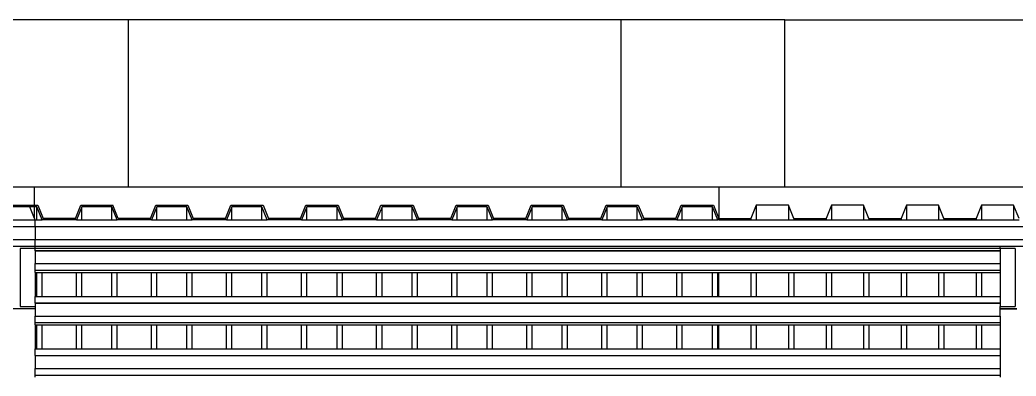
# Model space of a CAD drawing. Extents: x -60 to 60, y -13 to 16.
# Drawn here: x -12.491 to -8.744, y 11.952 to 13.293 of the extents above; entities that cross this region are included whole.
import ezdxf

# ---------------------------------------------------------------- set-up
doc = ezdxf.new("R2010")
doc.units = 0
doc.layers.get('0').update_dxf_attribs({"linetype": 'CONTINUOUS'})

msp = doc.modelspace()

# ---------------------------------------------------------------- linework, layer by layer
for p, q in [((-12.0842, 13.2926), (-14.3242, 13.2926)), ((-12.0842, 13.2926), (-12.0842, 12.6642)), ((-10.2308, 13.2926), (-12.0842, 13.2926)), ((-10.2308, 13.2926), (-10.2308, 12.6642)), ((-9.6142, 13.2926), (-10.2308, 13.2926)), ((-9.6142, 12.6642), (-9.6142, 13.2926)), ((-9.6142, 13.2926), (-8.0942, 13.2926)), ((-12.5552, 12.6642), (-12.436, 12.6642)), ((-12.436, 12.6642), (-12.0842, 12.6642)), ((-12.436, 12.5951), (-12.436, 12.6642)), ((-12.0842, 12.6642), (-10.2308, 12.6642)), ((-10.2308, 12.6642), (-9.8622, 12.6642)), ((-9.8622, 12.6642), (-9.8622, 12.5458)), ((-9.8622, 12.6642), (-9.6142, 12.6642)), ((-9.8622, 12.6642), (-9.8622, 12.5458)), ((-9.6142, 12.6642), (-8.0942, 12.6642)), ((-12.5451, 12.5951), (-12.4561, 12.5951)), ((-12.4538, 12.5895), (-12.4561, 12.5951)), ((-12.4561, 12.5951), (-12.436, 12.5951)), ((-12.436, 12.5951), (-12.4241, 12.5951)), ((-12.436, 12.5895), (-12.436, 12.5951)), ((-12.4241, 12.5951), (-12.4039, 12.5458)), ((-12.2829, 12.5458), (-12.2627, 12.5951)), ((-12.2627, 12.5951), (-12.1417, 12.5951)), ((-12.1215, 12.5458), (-12.1417, 12.5951)), ((-12.0004, 12.5458), (-11.9803, 12.5951)), ((-11.9803, 12.5951), (-11.8592, 12.5951)), ((-11.8592, 12.5951), (-11.8391, 12.5458)), ((-11.718, 12.5458), (-11.6979, 12.5951)), ((-11.6979, 12.5951), (-11.5768, 12.5951)), ((-11.5768, 12.5951), (-11.5567, 12.5458)), ((-11.4356, 12.5458), (-11.4154, 12.5951)), ((-11.4154, 12.5951), (-11.2944, 12.5951)), ((-11.2944, 12.5951), (-11.2742, 12.5458)), ((-11.1532, 12.5458), (-11.133, 12.5951)), ((-11.133, 12.5951), (-11.012, 12.5951)), ((-11.012, 12.5951), (-10.9918, 12.5458)), ((-10.8708, 12.5458), (-10.8506, 12.5951)), ((-10.8506, 12.5951), (-10.7296, 12.5951)), ((-10.7296, 12.5951), (-10.7094, 12.5458)), ((-10.5884, 12.5458), (-10.5682, 12.5951)), ((-10.5682, 12.5951), (-10.4472, 12.5951)), ((-10.4472, 12.5951), (-10.427, 12.5458)), ((-10.306, 12.5458), (-10.2858, 12.5951)), ((-10.2858, 12.5951), (-10.1648, 12.5951)), ((-10.1648, 12.5951), (-10.1446, 12.5458)), ((-10.0236, 12.5458), (-10.0034, 12.5951)), ((-10.0034, 12.5951), (-9.8823, 12.5951)), ((-9.8823, 12.5951), (-9.8622, 12.5458)), ((-9.721, 12.5951), (-9.7411, 12.5458)), ((-9.721, 12.5951), (-9.721, 12.5402)), ((-9.5999, 12.5951), (-9.721, 12.5951)), ((-9.5999, 12.5951), (-9.5999, 12.5402)), ((-9.5798, 12.5458), (-9.5999, 12.5951)), ((-9.4386, 12.5951), (-9.4587, 12.5458)), ((-9.4386, 12.5951), (-9.4386, 12.5402)), ((-9.3175, 12.5951), (-9.4386, 12.5951)), ((-9.3175, 12.5951), (-9.3175, 12.5402)), ((-9.2973, 12.5458), (-9.3175, 12.5951)), ((-9.1561, 12.5951), (-9.1763, 12.5458)), ((-9.1561, 12.5951), (-9.1561, 12.5402)), ((-9.0351, 12.5951), (-9.1561, 12.5951)), ((-9.0351, 12.5951), (-9.0351, 12.5402)), ((-9.0149, 12.5458), (-9.0351, 12.5951)), ((-8.8737, 12.5951), (-8.8939, 12.5458)), ((-8.8737, 12.5951), (-8.8737, 12.5402)), ((-8.7527, 12.5951), (-8.8737, 12.5951)), ((-8.7527, 12.5951), (-8.7527, 12.5402)), ((-8.7325, 12.5458), (-8.7527, 12.5951)), ((-12.4538, 12.5895), (-12.5412, 12.5895)), ((-12.436, 12.5458), (-12.4538, 12.5895)), ((-12.436, 12.5895), (-12.4538, 12.5895)), ((-12.436, 12.5458), (-12.436, 12.5895)), ((-12.428, 12.5895), (-12.436, 12.5895)), ((-12.428, 12.5402), (-12.428, 12.5895)), ((-12.4078, 12.5402), (-12.428, 12.5895)), ((-12.2588, 12.5895), (-12.279, 12.5402)), ((-12.2588, 12.5402), (-12.2588, 12.5895)), ((-12.1456, 12.5895), (-12.2588, 12.5895)), ((-12.1456, 12.5402), (-12.1456, 12.5895)), ((-12.1254, 12.5402), (-12.1456, 12.5895)), ((-11.9764, 12.5895), (-11.9965, 12.5402)), ((-11.9764, 12.5402), (-11.9764, 12.5895)), ((-11.8632, 12.5895), (-11.9764, 12.5895)), ((-11.8632, 12.5402), (-11.8632, 12.5895)), ((-11.843, 12.5402), (-11.8632, 12.5895)), ((-11.694, 12.5895), (-11.7141, 12.5402)), ((-11.694, 12.5402), (-11.694, 12.5895)), ((-11.5807, 12.5895), (-11.694, 12.5895)), ((-11.5807, 12.5402), (-11.5807, 12.5895)), ((-11.5606, 12.5402), (-11.5807, 12.5895)), ((-11.4115, 12.5895), (-11.4317, 12.5402)), ((-11.4115, 12.5402), (-11.4115, 12.5895)), ((-11.2983, 12.5895), (-11.4115, 12.5895)), ((-11.2983, 12.5402), (-11.2983, 12.5895)), ((-11.2782, 12.5402), (-11.2983, 12.5895)), ((-11.1291, 12.5895), (-11.1493, 12.5402)), ((-11.1291, 12.5402), (-11.1291, 12.5895)), ((-11.0159, 12.5895), (-11.1291, 12.5895)), ((-11.0159, 12.5402), (-11.0159, 12.5895)), ((-10.9957, 12.5402), (-11.0159, 12.5895)), ((-10.8467, 12.5895), (-10.8669, 12.5402)), ((-10.8467, 12.5402), (-10.8467, 12.5895)), ((-10.7335, 12.5895), (-10.8467, 12.5895)), ((-10.7335, 12.5402), (-10.7335, 12.5895)), ((-10.7133, 12.5402), (-10.7335, 12.5895)), ((-10.5643, 12.5895), (-10.5845, 12.5402)), ((-10.5643, 12.5402), (-10.5643, 12.5895)), ((-10.4511, 12.5895), (-10.5643, 12.5895)), ((-10.4511, 12.5402), (-10.4511, 12.5895)), ((-10.4309, 12.5402), (-10.4511, 12.5895)), ((-10.2819, 12.5895), (-10.3021, 12.5402)), ((-10.2819, 12.5402), (-10.2819, 12.5895)), ((-10.1687, 12.5895), (-10.2819, 12.5895)), ((-10.1687, 12.5402), (-10.1687, 12.5895)), ((-10.1485, 12.5402), (-10.1687, 12.5895)), ((-9.9995, 12.5895), (-10.0196, 12.5402)), ((-9.9995, 12.5402), (-9.9995, 12.5895)), ((-9.8863, 12.5895), (-9.9995, 12.5895)), ((-9.8863, 12.5402), (-9.8863, 12.5895)), ((-9.8661, 12.5402), (-9.8863, 12.5895)), ((-12.5412, 12.5402), (-12.4538, 12.5402)), ((-12.4538, 12.5402), (-12.436, 12.5402)), ((-12.436, 12.5458), (-12.436, 12.5402)), ((-12.436, 12.5402), (-12.4336, 12.5402)), ((-12.4336, 12.5155), (-12.4336, 12.5402)), ((-12.4336, 12.5402), (-12.428, 12.5402)), ((-12.428, 12.5402), (-12.4078, 12.5402)), ((-12.279, 12.5402), (-12.4078, 12.5402)), ((-12.2829, 12.5458), (-12.4039, 12.5458)), ((-12.279, 12.5402), (-12.2588, 12.5402)), ((-12.2588, 12.5402), (-12.1456, 12.5402)), ((-12.1456, 12.5402), (-12.1254, 12.5402)), ((-11.9965, 12.5402), (-12.1254, 12.5402)), ((-12.0004, 12.5458), (-12.1215, 12.5458)), ((-11.9965, 12.5402), (-11.9764, 12.5402)), ((-11.9764, 12.5402), (-11.8632, 12.5402)), ((-11.8632, 12.5402), (-11.843, 12.5402)), ((-11.7141, 12.5402), (-11.843, 12.5402)), ((-11.718, 12.5458), (-11.8391, 12.5458)), ((-11.7141, 12.5402), (-11.694, 12.5402)), ((-11.694, 12.5402), (-11.5807, 12.5402)), ((-11.5807, 12.5402), (-11.5606, 12.5402)), ((-11.4317, 12.5402), (-11.5606, 12.5402)), ((-11.4356, 12.5458), (-11.5567, 12.5458)), ((-11.4317, 12.5402), (-11.4115, 12.5402)), ((-11.4115, 12.5402), (-11.2983, 12.5402)), ((-11.2983, 12.5402), (-11.2782, 12.5402)), ((-11.1493, 12.5402), (-11.2782, 12.5402)), ((-11.1532, 12.5458), (-11.2742, 12.5458)), ((-11.1493, 12.5402), (-11.1291, 12.5402)), ((-11.1291, 12.5402), (-11.0159, 12.5402)), ((-11.0159, 12.5402), (-10.9957, 12.5402)), ((-10.8669, 12.5402), (-10.9957, 12.5402)), ((-10.8708, 12.5458), (-10.9918, 12.5458)), ((-10.8669, 12.5402), (-10.8467, 12.5402)), ((-10.8467, 12.5402), (-10.7335, 12.5402)), ((-10.7335, 12.5402), (-10.7133, 12.5402)), ((-10.5845, 12.5402), (-10.7133, 12.5402)), ((-10.5884, 12.5458), (-10.7094, 12.5458)), ((-10.5845, 12.5402), (-10.5643, 12.5402)), ((-10.5643, 12.5402), (-10.4511, 12.5402)), ((-10.4511, 12.5402), (-10.4309, 12.5402)), ((-10.3021, 12.5402), (-10.4309, 12.5402)), ((-10.306, 12.5458), (-10.427, 12.5458)), ((-10.3021, 12.5402), (-10.2819, 12.5402)), ((-10.2819, 12.5402), (-10.1687, 12.5402)), ((-10.1687, 12.5402), (-10.1485, 12.5402)), ((-10.0196, 12.5402), (-10.1485, 12.5402)), ((-10.0236, 12.5458), (-10.1446, 12.5458)), ((-10.0196, 12.5402), (-9.9995, 12.5402)), ((-9.9995, 12.5402), (-9.8863, 12.5402)), ((-9.8863, 12.5402), (-9.8661, 12.5402)), ((-9.8622, 12.5402), (-9.8661, 12.5402)), ((-9.8622, 12.5402), (-9.8622, 12.5458)), ((-9.8622, 12.5458), (-9.7411, 12.5458)), ((-9.8622, 12.5402), (-9.7411, 12.5402)), ((-9.7411, 12.5458), (-9.7411, 12.5402)), ((-9.7411, 12.5402), (-9.721, 12.5402)), ((-9.721, 12.5402), (-9.5999, 12.5402)), ((-9.5999, 12.5402), (-9.5798, 12.5402)), ((-9.5798, 12.5458), (-9.5798, 12.5402)), ((-9.5798, 12.5458), (-9.4587, 12.5458)), ((-9.5798, 12.5402), (-9.4587, 12.5402)), ((-9.4587, 12.5458), (-9.4587, 12.5402)), ((-9.4587, 12.5402), (-9.4386, 12.5402)), ((-9.4386, 12.5402), (-9.3175, 12.5402)), ((-9.3175, 12.5402), (-9.2973, 12.5402)), ((-9.2973, 12.5458), (-9.2973, 12.5402)), ((-9.2973, 12.5458), (-9.1763, 12.5458)), ((-9.2973, 12.5402), (-9.1763, 12.5402)), ((-9.1763, 12.5458), (-9.1763, 12.5402)), ((-9.1763, 12.5402), (-9.1561, 12.5402)), ((-9.1561, 12.5402), (-9.0351, 12.5402)), ((-9.0351, 12.5402), (-9.0149, 12.5402)), ((-9.0149, 12.5458), (-9.0149, 12.5402)), ((-9.0149, 12.5458), (-8.8939, 12.5458)), ((-9.0149, 12.5402), (-8.8939, 12.5402)), ((-8.8939, 12.5458), (-8.8939, 12.5402)), ((-8.8939, 12.5402), (-8.8737, 12.5402)), ((-8.8737, 12.5402), (-8.7527, 12.5402)), ((-8.7527, 12.5402), (-8.7325, 12.5402)), ((-12.5536, 12.5155), (-12.4336, 12.5155)), ((-12.5536, 12.5147), (-12.4336, 12.5147)), ((-12.4336, 12.5147), (-12.4336, 12.5155)), ((-12.4336, 12.5155), (2.4464, 12.5155)), ((-12.4336, 12.5147), (-12.4336, 12.4662)), ((-12.4336, 12.5147), (2.4464, 12.5147)), ((-12.5536, 12.4662), (-12.4336, 12.4662)), ((-12.4336, 12.4415), (-12.4336, 12.4662)), ((-12.4336, 12.4662), (2.4464, 12.4662)), ((-12.5536, 12.4415), (-12.4336, 12.4415)), ((-12.4336, 12.4319), (-12.4905, 12.4319)), ((-12.4905, 12.4319), (-12.4905, 12.2145)), ((-12.4336, 12.4333), (-12.4336, 12.4415)), ((-12.4336, 12.4415), (-8.8036, 12.4415)), ((-12.4336, 12.4333), (-8.8036, 12.4333)), ((-12.4336, 12.4333), (-12.4336, 12.4319)), ((-12.4336, 12.4248), (-12.4336, 12.4319)), ((-12.4336, 12.4248), (-8.8036, 12.4248)), ((-12.4336, 12.424), (-12.4336, 12.4248)), ((-12.4336, 12.424), (-8.8036, 12.424)), ((-12.4336, 12.424), (-12.4336, 12.3755)), ((-8.8036, 12.4415), (-8.6836, 12.4415)), ((-8.8036, 12.4333), (-8.8036, 12.4415)), ((-8.8036, 12.4319), (-8.8036, 12.4333)), ((-8.7467, 12.4319), (-8.8036, 12.4319)), ((-8.8036, 12.4319), (-8.8036, 12.4248)), ((-8.8036, 12.4248), (-8.8036, 12.424)), ((-8.8036, 12.424), (-8.8036, 12.3755)), ((-8.7467, 12.4319), (-8.7467, 12.2145)), ((-12.4336, 12.3755), (-8.8036, 12.3755)), ((-12.4336, 12.3508), (-12.4336, 12.3755)), ((-8.8036, 12.3755), (-8.8036, 12.3508)), ((-12.4336, 12.3508), (-8.8036, 12.3508)), ((-12.4336, 12.3426), (-12.4336, 12.3508)), ((-12.4336, 12.3426), (-12.428, 12.3426)), ((-12.4336, 12.3426), (-12.4336, 12.2522)), ((-12.428, 12.2522), (-12.428, 12.3426)), ((-12.428, 12.3426), (-12.4078, 12.3426)), ((-12.4078, 12.2522), (-12.4078, 12.3426)), ((-12.4078, 12.3426), (-12.279, 12.3426)), ((-12.279, 12.2522), (-12.279, 12.3426)), ((-12.279, 12.3426), (-12.2588, 12.3426)), ((-12.2588, 12.2522), (-12.2588, 12.3426)), ((-12.2588, 12.3426), (-12.1456, 12.3426)), ((-12.1456, 12.2522), (-12.1456, 12.3426)), ((-12.1456, 12.3426), (-12.1254, 12.3426)), ((-12.1254, 12.2522), (-12.1254, 12.3426)), ((-12.1254, 12.3426), (-11.9965, 12.3426)), ((-11.9965, 12.2522), (-11.9965, 12.3426)), ((-11.9965, 12.3426), (-11.9764, 12.3426)), ((-11.9764, 12.2522), (-11.9764, 12.3426)), ((-11.9764, 12.3426), (-11.8632, 12.3426)), ((-11.8632, 12.2522), (-11.8632, 12.3426)), ((-11.8632, 12.3426), (-11.843, 12.3426)), ((-11.843, 12.2522), (-11.843, 12.3426)), ((-11.843, 12.3426), (-11.7141, 12.3426)), ((-11.7141, 12.2522), (-11.7141, 12.3426)), ((-11.7141, 12.3426), (-11.694, 12.3426)), ((-11.694, 12.2522), (-11.694, 12.3426)), ((-11.694, 12.3426), (-11.5807, 12.3426)), ((-11.5807, 12.2522), (-11.5807, 12.3426)), ((-11.5807, 12.3426), (-11.5606, 12.3426)), ((-11.5606, 12.2522), (-11.5606, 12.3426)), ((-11.5606, 12.3426), (-11.4317, 12.3426)), ((-11.4317, 12.2522), (-11.4317, 12.3426)), ((-11.4317, 12.3426), (-11.4115, 12.3426)), ((-11.4115, 12.2522), (-11.4115, 12.3426)), ((-11.4115, 12.3426), (-11.2983, 12.3426)), ((-11.2983, 12.2522), (-11.2983, 12.3426)), ((-11.2983, 12.3426), (-11.2782, 12.3426)), ((-11.2782, 12.2522), (-11.2782, 12.3426)), ((-11.2782, 12.3426), (-11.1493, 12.3426)), ((-11.1493, 12.2522), (-11.1493, 12.3426)), ((-11.1493, 12.3426), (-11.1291, 12.3426)), ((-11.1291, 12.2522), (-11.1291, 12.3426)), ((-11.1291, 12.3426), (-11.0159, 12.3426)), ((-11.0159, 12.2522), (-11.0159, 12.3426)), ((-11.0159, 12.3426), (-10.9957, 12.3426)), ((-10.9957, 12.2522), (-10.9957, 12.3426)), ((-10.9957, 12.3426), (-10.8669, 12.3426)), ((-10.8669, 12.2522), (-10.8669, 12.3426)), ((-10.8669, 12.3426), (-10.8467, 12.3426)), ((-10.8467, 12.2522), (-10.8467, 12.3426)), ((-10.8467, 12.3426), (-10.7335, 12.3426)), ((-10.7335, 12.2522), (-10.7335, 12.3426)), ((-10.7335, 12.3426), (-10.7133, 12.3426)), ((-10.7133, 12.2522), (-10.7133, 12.3426)), ((-10.7133, 12.3426), (-10.5845, 12.3426)), ((-10.5845, 12.2522), (-10.5845, 12.3426)), ((-10.5845, 12.3426), (-10.5643, 12.3426)), ((-10.5643, 12.2522), (-10.5643, 12.3426)), ((-10.5643, 12.3426), (-10.4511, 12.3426)), ((-10.4511, 12.2522), (-10.4511, 12.3426)), ((-10.4511, 12.3426), (-10.4309, 12.3426)), ((-10.4309, 12.2522), (-10.4309, 12.3426)), ((-10.4309, 12.3426), (-10.3021, 12.3426)), ((-10.3021, 12.2522), (-10.3021, 12.3426)), ((-10.3021, 12.3426), (-10.2819, 12.3426)), ((-10.2819, 12.2522), (-10.2819, 12.3426)), ((-10.2819, 12.3426), (-10.1687, 12.3426)), ((-10.1687, 12.2522), (-10.1687, 12.3426)), ((-10.1687, 12.3426), (-10.1485, 12.3426)), ((-10.1485, 12.2522), (-10.1485, 12.3426)), ((-10.1485, 12.3426), (-10.0196, 12.3426)), ((-10.0196, 12.2522), (-10.0196, 12.3426)), ((-10.0196, 12.3426), (-9.9995, 12.3426)), ((-9.9995, 12.2522), (-9.9995, 12.3426)), ((-9.9995, 12.3426), (-9.8863, 12.3426)), ((-9.8863, 12.2522), (-9.8863, 12.3426)), ((-9.8863, 12.3426), (-9.8661, 12.3426)), ((-9.8661, 12.2522), (-9.8661, 12.3426)), ((-9.8661, 12.3426), (-9.8622, 12.3426)), ((-9.8622, 12.2522), (-9.8622, 12.3426)), ((-9.8622, 12.3426), (-9.7411, 12.3426)), ((-9.7411, 12.3426), (-9.7411, 12.2522)), ((-9.7411, 12.3426), (-9.721, 12.3426)), ((-9.721, 12.3426), (-9.721, 12.2522)), ((-9.721, 12.3426), (-9.5999, 12.3426)), ((-9.5999, 12.3426), (-9.5999, 12.2522)), ((-9.5999, 12.3426), (-9.5798, 12.3426)), ((-9.5798, 12.3426), (-9.5798, 12.2522)), ((-9.5798, 12.3426), (-9.4587, 12.3426)), ((-9.4587, 12.3426), (-9.4587, 12.2522)), ((-9.4587, 12.3426), (-9.4386, 12.3426)), ((-9.4386, 12.3426), (-9.4386, 12.2522)), ((-9.4386, 12.3426), (-9.3175, 12.3426)), ((-9.3175, 12.3426), (-9.3175, 12.2522)), ((-9.3175, 12.3426), (-9.2973, 12.3426)), ((-9.2973, 12.3426), (-9.2973, 12.2522)), ((-9.2973, 12.3426), (-9.1763, 12.3426)), ((-9.1763, 12.3426), (-9.1763, 12.2522)), ((-9.1763, 12.3426), (-9.1561, 12.3426)), ((-9.1561, 12.3426), (-9.1561, 12.2522)), ((-9.1561, 12.3426), (-9.0351, 12.3426)), ((-9.0351, 12.3426), (-9.0351, 12.2522)), ((-9.0351, 12.3426), (-9.0149, 12.3426)), ((-9.0149, 12.3426), (-9.0149, 12.2522)), ((-9.0149, 12.3426), (-8.8939, 12.3426)), ((-8.8939, 12.3426), (-8.8939, 12.2522)), ((-8.8939, 12.3426), (-8.8737, 12.3426)), ((-8.8737, 12.3426), (-8.8737, 12.2522)), ((-8.8737, 12.3426), (-8.8036, 12.3426)), ((-8.8036, 12.3508), (-8.8036, 12.3426)), ((-8.8036, 12.3426), (-8.8036, 12.2522)), ((-12.4336, 12.2275), (-12.4336, 12.2522)), ((-12.4336, 12.2522), (-12.428, 12.2522)), ((-12.4336, 12.2275), (-8.8036, 12.2275)), ((-12.4336, 12.2267), (-12.4336, 12.2275)), ((-12.4336, 12.2267), (-8.8036, 12.2267)), ((-12.4336, 12.2267), (-12.4336, 12.2145)), ((-12.428, 12.2522), (-12.4078, 12.2522)), ((-12.4078, 12.2522), (-12.279, 12.2522)), ((-12.279, 12.2522), (-12.2588, 12.2522)), ((-12.2588, 12.2522), (-12.1456, 12.2522)), ((-12.1456, 12.2522), (-12.1254, 12.2522)), ((-12.1254, 12.2522), (-11.9965, 12.2522)), ((-11.9965, 12.2522), (-11.9764, 12.2522)), ((-11.9764, 12.2522), (-11.8632, 12.2522)), ((-11.8632, 12.2522), (-11.843, 12.2522)), ((-11.843, 12.2522), (-11.7141, 12.2522)), ((-11.7141, 12.2522), (-11.694, 12.2522)), ((-11.694, 12.2522), (-11.5807, 12.2522)), ((-11.5807, 12.2522), (-11.5606, 12.2522)), ((-11.5606, 12.2522), (-11.4317, 12.2522)), ((-11.4317, 12.2522), (-11.4115, 12.2522)), ((-11.4115, 12.2522), (-11.2983, 12.2522)), ((-11.2983, 12.2522), (-11.2782, 12.2522)), ((-11.2782, 12.2522), (-11.1493, 12.2522)), ((-11.1493, 12.2522), (-11.1291, 12.2522)), ((-11.1291, 12.2522), (-11.0159, 12.2522)), ((-11.0159, 12.2522), (-10.9957, 12.2522)), ((-10.9957, 12.2522), (-10.8669, 12.2522)), ((-10.8669, 12.2522), (-10.8467, 12.2522)), ((-10.8467, 12.2522), (-10.7335, 12.2522)), ((-10.7335, 12.2522), (-10.7133, 12.2522)), ((-10.7133, 12.2522), (-10.5845, 12.2522)), ((-10.5845, 12.2522), (-10.5643, 12.2522)), ((-10.5643, 12.2522), (-10.4511, 12.2522)), ((-10.4511, 12.2522), (-10.4309, 12.2522)), ((-10.4309, 12.2522), (-10.3021, 12.2522)), ((-10.3021, 12.2522), (-10.2819, 12.2522)), ((-10.2819, 12.2522), (-10.1687, 12.2522)), ((-10.1687, 12.2522), (-10.1485, 12.2522)), ((-10.1485, 12.2522), (-10.0196, 12.2522)), ((-10.0196, 12.2522), (-9.9995, 12.2522)), ((-9.9995, 12.2522), (-9.8863, 12.2522)), ((-9.8863, 12.2522), (-9.8661, 12.2522)), ((-9.8661, 12.2522), (-9.8622, 12.2522)), ((-9.8622, 12.2522), (-9.7411, 12.2522)), ((-9.7411, 12.2522), (-9.721, 12.2522)), ((-9.721, 12.2522), (-9.5999, 12.2522)), ((-9.5999, 12.2522), (-9.5798, 12.2522)), ((-9.5798, 12.2522), (-9.4587, 12.2522)), ((-9.4587, 12.2522), (-9.4386, 12.2522)), ((-9.4386, 12.2522), (-9.3175, 12.2522)), ((-9.3175, 12.2522), (-9.2973, 12.2522)), ((-9.2973, 12.2522), (-9.1763, 12.2522)), ((-9.1763, 12.2522), (-9.1561, 12.2522)), ((-9.1561, 12.2522), (-9.0351, 12.2522)), ((-9.0351, 12.2522), (-9.0149, 12.2522)), ((-9.0149, 12.2522), (-8.8939, 12.2522)), ((-8.8939, 12.2522), (-8.8737, 12.2522)), ((-8.8737, 12.2522), (-8.8036, 12.2522)), ((-8.8036, 12.2522), (-8.8036, 12.2275)), ((-8.8036, 12.2275), (-8.8036, 12.2267)), ((-8.8036, 12.2267), (-8.8036, 12.2145)), ((-12.4336, 12.2048), (-12.5536, 12.2048)), ((-12.4905, 12.2145), (-12.4336, 12.2145)), ((-12.4336, 12.2145), (-12.4336, 12.2048)), ((-12.4336, 12.2048), (-12.4336, 12.1782)), ((-8.8036, 12.2048), (-8.8036, 12.2145)), ((-8.8036, 12.2145), (-8.7467, 12.2145)), ((-8.7467, 12.2048), (-8.8036, 12.2048)), ((-8.8036, 12.2048), (-8.8036, 12.2045)), ((-8.7467, 12.2045), (-8.8036, 12.2045)), ((-8.8036, 12.1782), (-8.8036, 12.2045)), ((-8.7467, 12.2048), (-8.7467, 12.2045)), ((-8.7405, 12.2048), (-8.7467, 12.2048)), ((-8.7405, 12.2045), (-8.7467, 12.2045)), ((-12.4336, 12.1782), (-8.8036, 12.1782)), ((-12.4336, 12.1535), (-12.4336, 12.1782)), ((-12.4336, 12.1535), (-8.8036, 12.1535)), ((-12.4336, 12.1453), (-12.4336, 12.1535)), ((-12.4336, 12.1453), (-12.428, 12.1453)), ((-12.4336, 12.1453), (-12.4336, 12.0549)), ((-12.428, 12.0549), (-12.428, 12.1453)), ((-12.428, 12.1453), (-12.4078, 12.1453)), ((-12.4078, 12.0549), (-12.4078, 12.1453)), ((-12.4078, 12.1453), (-12.279, 12.1453)), ((-12.279, 12.0549), (-12.279, 12.1453)), ((-12.279, 12.1453), (-12.2588, 12.1453)), ((-12.2588, 12.0549), (-12.2588, 12.1453)), ((-12.2588, 12.1453), (-12.1456, 12.1453)), ((-12.1456, 12.0549), (-12.1456, 12.1453)), ((-12.1456, 12.1453), (-12.1254, 12.1453)), ((-12.1254, 12.0549), (-12.1254, 12.1453)), ((-12.1254, 12.1453), (-11.9965, 12.1453)), ((-11.9965, 12.0549), (-11.9965, 12.1453)), ((-11.9965, 12.1453), (-11.9764, 12.1453)), ((-11.9764, 12.0549), (-11.9764, 12.1453)), ((-11.9764, 12.1453), (-11.8632, 12.1453)), ((-11.8632, 12.0549), (-11.8632, 12.1453)), ((-11.8632, 12.1453), (-11.843, 12.1453)), ((-11.843, 12.0549), (-11.843, 12.1453)), ((-11.843, 12.1453), (-11.7141, 12.1453)), ((-11.7141, 12.0549), (-11.7141, 12.1453)), ((-11.7141, 12.1453), (-11.694, 12.1453)), ((-11.694, 12.0549), (-11.694, 12.1453)), ((-11.694, 12.1453), (-11.5807, 12.1453)), ((-11.5807, 12.0549), (-11.5807, 12.1453)), ((-11.5807, 12.1453), (-11.5606, 12.1453)), ((-11.5606, 12.0549), (-11.5606, 12.1453)), ((-11.5606, 12.1453), (-11.4317, 12.1453)), ((-11.4317, 12.0549), (-11.4317, 12.1453)), ((-11.4317, 12.1453), (-11.4115, 12.1453)), ((-11.4115, 12.0549), (-11.4115, 12.1453)), ((-11.4115, 12.1453), (-11.2983, 12.1453)), ((-11.2983, 12.0549), (-11.2983, 12.1453)), ((-11.2983, 12.1453), (-11.2782, 12.1453)), ((-11.2782, 12.0549), (-11.2782, 12.1453)), ((-11.2782, 12.1453), (-11.1493, 12.1453)), ((-11.1493, 12.0549), (-11.1493, 12.1453)), ((-11.1493, 12.1453), (-11.1291, 12.1453)), ((-11.1291, 12.0549), (-11.1291, 12.1453)), ((-11.1291, 12.1453), (-11.0159, 12.1453)), ((-11.0159, 12.0549), (-11.0159, 12.1453)), ((-11.0159, 12.1453), (-10.9957, 12.1453)), ((-10.9957, 12.0549), (-10.9957, 12.1453)), ((-10.9957, 12.1453), (-10.8669, 12.1453)), ((-10.8669, 12.0549), (-10.8669, 12.1453)), ((-10.8669, 12.1453), (-10.8467, 12.1453)), ((-10.8467, 12.0549), (-10.8467, 12.1453)), ((-10.8467, 12.1453), (-10.7335, 12.1453)), ((-10.7335, 12.0549), (-10.7335, 12.1453)), ((-10.7335, 12.1453), (-10.7133, 12.1453)), ((-10.7133, 12.0549), (-10.7133, 12.1453)), ((-10.7133, 12.1453), (-10.5845, 12.1453)), ((-10.5845, 12.0549), (-10.5845, 12.1453)), ((-10.5845, 12.1453), (-10.5643, 12.1453)), ((-10.5643, 12.0549), (-10.5643, 12.1453)), ((-10.5643, 12.1453), (-10.4511, 12.1453)), ((-10.4511, 12.0549), (-10.4511, 12.1453)), ((-10.4511, 12.1453), (-10.4309, 12.1453)), ((-10.4309, 12.0549), (-10.4309, 12.1453)), ((-10.4309, 12.1453), (-10.3021, 12.1453)), ((-10.3021, 12.0549), (-10.3021, 12.1453)), ((-10.3021, 12.1453), (-10.2819, 12.1453)), ((-10.2819, 12.0549), (-10.2819, 12.1453)), ((-10.2819, 12.1453), (-10.1687, 12.1453)), ((-10.1687, 12.0549), (-10.1687, 12.1453)), ((-10.1687, 12.1453), (-10.1485, 12.1453)), ((-10.1485, 12.0549), (-10.1485, 12.1453)), ((-10.1485, 12.1453), (-10.0196, 12.1453)), ((-10.0196, 12.0549), (-10.0196, 12.1453)), ((-10.0196, 12.1453), (-9.9995, 12.1453)), ((-9.9995, 12.0549), (-9.9995, 12.1453)), ((-9.9995, 12.1453), (-9.8863, 12.1453)), ((-9.8863, 12.0549), (-9.8863, 12.1453)), ((-9.8863, 12.1453), (-9.8661, 12.1453)), ((-9.8661, 12.0549), (-9.8661, 12.1453)), ((-9.8661, 12.1453), (-9.8622, 12.1453)), ((-9.8622, 12.0549), (-9.8622, 12.1453)), ((-9.8622, 12.1453), (-9.7411, 12.1453)), ((-9.7411, 12.1453), (-9.7411, 12.0549)), ((-9.7411, 12.1453), (-9.721, 12.1453)), ((-9.721, 12.1453), (-9.721, 12.0549)), ((-9.721, 12.1453), (-9.5999, 12.1453)), ((-9.5999, 12.1453), (-9.5999, 12.0549)), ((-9.5999, 12.1453), (-9.5798, 12.1453)), ((-9.5798, 12.1453), (-9.5798, 12.0549)), ((-9.5798, 12.1453), (-9.4587, 12.1453)), ((-9.4587, 12.1453), (-9.4587, 12.0549)), ((-9.4587, 12.1453), (-9.4386, 12.1453)), ((-9.4386, 12.1453), (-9.4386, 12.0549)), ((-9.4386, 12.1453), (-9.3175, 12.1453)), ((-9.3175, 12.1453), (-9.3175, 12.0549)), ((-9.3175, 12.1453), (-9.2973, 12.1453)), ((-9.2973, 12.1453), (-9.2973, 12.0549)), ((-9.2973, 12.1453), (-9.1763, 12.1453)), ((-9.1763, 12.1453), (-9.1763, 12.0549)), ((-9.1763, 12.1453), (-9.1561, 12.1453)), ((-9.1561, 12.1453), (-9.1561, 12.0549)), ((-9.1561, 12.1453), (-9.0351, 12.1453)), ((-9.0351, 12.1453), (-9.0351, 12.0549)), ((-9.0351, 12.1453), (-9.0149, 12.1453)), ((-9.0149, 12.1453), (-9.0149, 12.0549)), ((-9.0149, 12.1453), (-8.8939, 12.1453)), ((-8.8939, 12.1453), (-8.8939, 12.0549)), ((-8.8939, 12.1453), (-8.8737, 12.1453)), ((-8.8737, 12.1453), (-8.8737, 12.0549)), ((-8.8737, 12.1453), (-8.8036, 12.1453)), ((-8.8036, 12.1782), (-8.8036, 12.1535)), ((-8.8036, 12.1535), (-8.8036, 12.1453)), ((-8.8036, 12.1453), (-8.8036, 12.0549)), ((-12.4336, 12.0302), (-12.4336, 12.0549)), ((-12.4336, 12.0549), (-12.428, 12.0549)), ((-12.428, 12.0549), (-12.4078, 12.0549)), ((-12.4078, 12.0549), (-12.279, 12.0549)), ((-12.279, 12.0549), (-12.2588, 12.0549)), ((-12.2588, 12.0549), (-12.1456, 12.0549)), ((-12.1456, 12.0549), (-12.1254, 12.0549)), ((-12.1254, 12.0549), (-11.9965, 12.0549)), ((-11.9965, 12.0549), (-11.9764, 12.0549)), ((-11.9764, 12.0549), (-11.8632, 12.0549)), ((-11.8632, 12.0549), (-11.843, 12.0549)), ((-11.843, 12.0549), (-11.7141, 12.0549)), ((-11.7141, 12.0549), (-11.694, 12.0549)), ((-11.694, 12.0549), (-11.5807, 12.0549)), ((-11.5807, 12.0549), (-11.5606, 12.0549)), ((-11.5606, 12.0549), (-11.4317, 12.0549)), ((-11.4317, 12.0549), (-11.4115, 12.0549)), ((-11.4115, 12.0549), (-11.2983, 12.0549)), ((-11.2983, 12.0549), (-11.2782, 12.0549)), ((-11.2782, 12.0549), (-11.1493, 12.0549)), ((-11.1493, 12.0549), (-11.1291, 12.0549)), ((-11.1291, 12.0549), (-11.0159, 12.0549)), ((-11.0159, 12.0549), (-10.9957, 12.0549)), ((-10.9957, 12.0549), (-10.8669, 12.0549)), ((-10.8669, 12.0549), (-10.8467, 12.0549)), ((-10.8467, 12.0549), (-10.7335, 12.0549)), ((-10.7335, 12.0549), (-10.7133, 12.0549)), ((-10.7133, 12.0549), (-10.5845, 12.0549)), ((-10.5845, 12.0549), (-10.5643, 12.0549)), ((-10.5643, 12.0549), (-10.4511, 12.0549)), ((-10.4511, 12.0549), (-10.4309, 12.0549)), ((-10.4309, 12.0549), (-10.3021, 12.0549)), ((-10.3021, 12.0549), (-10.2819, 12.0549)), ((-10.2819, 12.0549), (-10.1687, 12.0549)), ((-10.1687, 12.0549), (-10.1485, 12.0549)), ((-10.1485, 12.0549), (-10.0196, 12.0549)), ((-10.0196, 12.0549), (-9.9995, 12.0549)), ((-9.9995, 12.0549), (-9.8863, 12.0549)), ((-9.8863, 12.0549), (-9.8661, 12.0549)), ((-9.8661, 12.0549), (-9.8622, 12.0549)), ((-9.8622, 12.0549), (-9.7411, 12.0549)), ((-9.7411, 12.0549), (-9.721, 12.0549)), ((-9.721, 12.0549), (-9.5999, 12.0549)), ((-9.5999, 12.0549), (-9.5798, 12.0549)), ((-9.5798, 12.0549), (-9.4587, 12.0549)), ((-9.4587, 12.0549), (-9.4386, 12.0549)), ((-9.4386, 12.0549), (-9.3175, 12.0549)), ((-9.3175, 12.0549), (-9.2973, 12.0549)), ((-9.2973, 12.0549), (-9.1763, 12.0549)), ((-9.1763, 12.0549), (-9.1561, 12.0549)), ((-9.1561, 12.0549), (-9.0351, 12.0549)), ((-9.0351, 12.0549), (-9.0149, 12.0549)), ((-9.0149, 12.0549), (-8.8939, 12.0549)), ((-8.8939, 12.0549), (-8.8737, 12.0549)), ((-8.8737, 12.0549), (-8.8036, 12.0549)), ((-8.8036, 12.0549), (-8.8036, 12.0302)), ((-12.4336, 12.0302), (-8.8036, 12.0302)), ((-12.4336, 12.0294), (-12.4336, 12.0302)), ((-12.4336, 12.0294), (-8.8036, 12.0294)), ((-12.4336, 12.0294), (-12.4336, 11.9809)), ((-8.8036, 12.0302), (-8.8036, 12.0294)), ((-8.8036, 12.0294), (-8.8036, 11.9809)), ((-12.4336, 11.9809), (-8.8036, 11.9809)), ((-12.4336, 11.9562), (-12.4336, 11.9809)), ((-12.4336, 11.9562), (-8.8036, 11.9562)), ((-12.4336, 11.948), (-12.4336, 11.9562)), ((-8.8036, 11.9809), (-8.8036, 11.9562)), ((-8.8036, 11.9562), (-8.8036, 11.948))]:
    msp.add_line(p, q)

doc.saveas('drawing.dxf')
